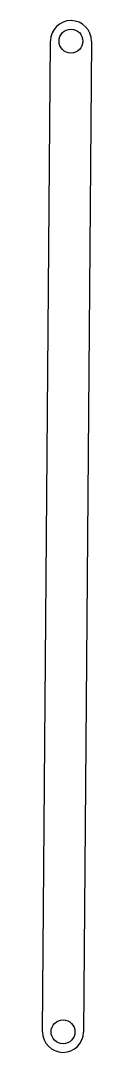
# Model space of a CAD drawing. Header units: millimetres. Extents: x -59 to -52, y -190 to -39.
import ezdxf

# ---------------------------------------------------------------- set-up
doc = ezdxf.new("R2010")
doc.units = ezdxf.units.MM

msp = doc.modelspace()

# ---------------------------------------------------------------- linework, layer by layer
at = {"color": 7, "linetype": 'Continuous', "lineweight": 25}
for p, q in [((-58.72, -186.89), (-57.56, -41.89)), ((-51.56, -41.94), (-52.72, -186.94))]:
    msp.add_line(p, q, dxfattribs=at)
for centre in [(-54.56, -41.91), (-55.72, -186.91)]:
    msp.add_circle(centre, 1.75, dxfattribs=at)
for centre, start, end in [((-54.56, -41.91), 359.5447, 179.5447), ((-55.72, -186.91), 179.5447, 359.5447)]:
    msp.add_arc(centre, 3, start, end, dxfattribs=at)

doc.saveas('drawing.dxf')
